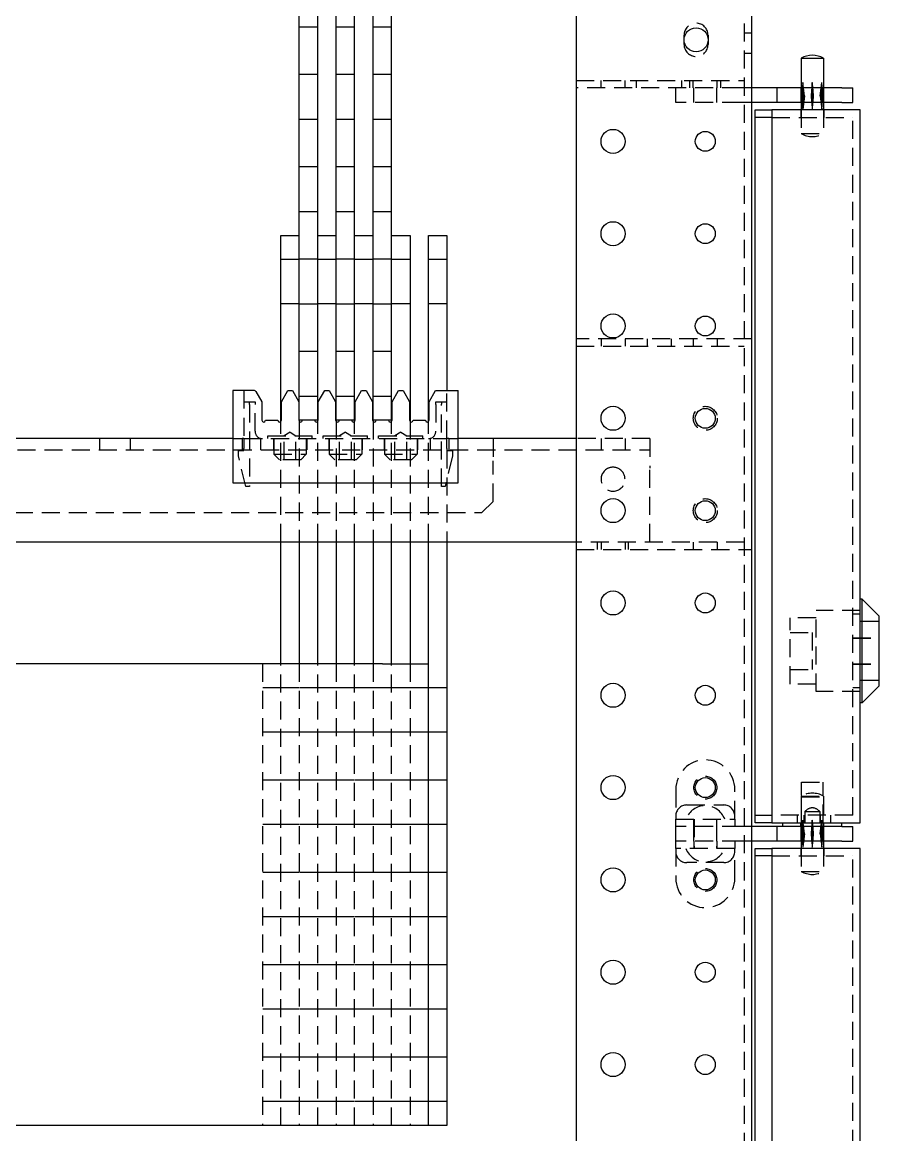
# Model space of a CAD drawing. Header units: millimetres. Extents: x -116965 to 323937, y 291661 to 566926.
# Drawn here: x -22319.7 to -22168.9, y 314945.7 to 315141.5 of the extents above; entities that cross this region are included whole.
import ezdxf

# ---------------------------------------------------------------- set-up
doc = ezdxf.new("R2010")
doc.units = ezdxf.units.MM
doc.linetypes.add('HIDDEN2', pattern=[4.7625, 3.175, -1.5875])
doc.layers.add('ALPHA', color=255, linetype='Continuous')
doc.layers.add('Pointille_Court', color=40, linetype='HIDDEN2', lineweight=25)

msp = doc.modelspace()

# ---------------------------------------------------------------- linework, layer by layer
at = {"layer": 'ALPHA'}
for p, q in [((-22222.173444, 315193.676475), (-22222.173444, 314413.676475)), ((-22191.298444, 315193.676475), (-22191.298444, 314413.676475)), ((-22270.923444, 315071.476475), (-22270.923444, 315152.726475)), ((-22267.673444, 315071.476475), (-22267.673444, 315152.726475)), ((-22264.423444, 315071.476475), (-22264.423444, 315152.726475)), ((-22261.173444, 315071.476475), (-22261.173444, 315152.726475)), ((-22257.923444, 315071.476475), (-22257.923444, 315152.726475)), ((-22254.673444, 315071.476475), (-22254.673444, 315152.726475)), ((-22182.523444, 315135.176475), (-22182.523444, 315129.976475)), ((-22182.523444, 315135.176475), (-22178.623444, 315135.176475)), ((-22178.623444, 315135.176475), (-22178.623444, 315129.976475)), ((-22186.748444, 315129.976475), (-22191.298444, 315129.976475)), ((-22186.748444, 315127.376475), (-22186.748444, 315129.976475)), ((-22175.373444, 315129.976475), (-22186.748444, 315129.976475)), ((-22175.373444, 315129.976475), (-22173.423444, 315129.976475)), ((-22173.423444, 315127.376475), (-22173.423444, 315129.976475)), ((-22186.748444, 315127.376475), (-22191.298444, 315127.376475)), ((-22175.373444, 315127.376475), (-22186.748444, 315127.376475)), ((-22182.523444, 315127.376475), (-22182.523444, 315126.076475)), ((-22178.623444, 315127.376475), (-22178.623444, 315126.076475)), ((-22175.373444, 315127.376475), (-22173.423444, 315127.376475)), ((-22190.648444, 315124.776475), (-22190.648444, 315126.076475)), ((-22190.648444, 315126.076475), (-22187.723444, 315126.076475)), ((-22172.123444, 315126.076475), (-22187.723444, 315126.076475)), ((-22187.723444, 315126.076475), (-22187.723444, 315000.626475)), ((-22172.123444, 315000.626475), (-22172.123444, 315126.076475)), ((-22190.648444, 315001.926475), (-22190.648444, 315124.776475)), ((-22187.723444, 315124.776475), (-22190.648444, 315124.776475)), ((-22274.173444, 315103.976475), (-22270.923444, 315103.976475)), ((-22274.173444, 315071.244378), (-22274.173444, 315103.976475)), ((-22267.673444, 315103.976475), (-22264.423444, 315103.976475)), ((-22261.173444, 315103.976475), (-22257.923444, 315103.976475)), ((-22254.673444, 315103.976475), (-22251.423444, 315103.976475)), ((-22251.423444, 315103.976475), (-22251.423444, 315071.244378)), ((-22248.173444, 315103.976475), (-22244.923444, 315103.976475)), ((-22248.173444, 315071.244378), (-22248.173444, 315103.976475)), ((-22244.923444, 315103.976475), (-22244.923444, 315076.676475)), ((-22282.623444, 315076.676475), (-22282.623444, 315060.426475)), ((-22278.834415, 315076.676475), (-22282.623444, 315076.676475)), ((-22278.552957, 315076.513975), (-22277.520944, 315074.726475)), ((-22274.075944, 315074.726475), (-22272.950111, 315076.676475)), ((-22272.950111, 315076.676475), (-22272.146777, 315076.676475)), ((-22272.146777, 315076.676475), (-22271.020944, 315074.726475)), ((-22267.575944, 315074.726475), (-22266.450111, 315076.676475)), ((-22266.450111, 315076.676475), (-22265.646777, 315076.676475)), ((-22265.646777, 315076.676475), (-22264.520944, 315074.726475)), ((-22261.075944, 315074.726475), (-22259.950111, 315076.676475)), ((-22259.950111, 315076.676475), (-22259.146777, 315076.676475)), ((-22259.146777, 315076.676475), (-22258.020944, 315074.726475)), ((-22254.575944, 315074.726475), (-22253.450111, 315076.676475)), ((-22253.450111, 315076.676475), (-22252.646777, 315076.676475)), ((-22252.646777, 315076.676475), (-22251.520944, 315074.726475)), ((-22248.075944, 315074.726475), (-22246.950111, 315076.676475)), ((-22246.950111, 315076.676475), (-22242.973444, 315076.676475)), ((-22242.973444, 315060.426475), (-22242.973444, 315076.676475)), ((-22277.520944, 315074.726475), (-22277.520944, 315071.476475)), ((-22274.075944, 315071.476475), (-22274.075944, 315074.726475)), ((-22271.020944, 315074.726475), (-22271.020944, 315071.476475)), ((-22267.575944, 315071.476475), (-22267.575944, 315074.726475)), ((-22264.520944, 315074.726475), (-22264.520944, 315071.476475)), ((-22261.075944, 315071.476475), (-22261.075944, 315074.726475)), ((-22258.020944, 315074.726475), (-22258.020944, 315071.476475)), ((-22254.575944, 315071.476475), (-22254.575944, 315074.726475)), ((-22251.520944, 315074.726475), (-22251.520944, 315071.476475)), ((-22248.075944, 315071.476475), (-22248.075944, 315074.726475)), ((-22276.870944, 315071.476475), (-22274.725944, 315071.476475)), ((-22270.923444, 315071.476475), (-22270.923444, 315071.244378)), ((-22267.673444, 315071.476475), (-22270.923444, 315071.476475)), ((-22267.673444, 315071.244378), (-22267.673444, 315071.476475)), ((-22264.423444, 315071.476475), (-22264.423444, 315071.244378)), ((-22261.173444, 315071.476475), (-22264.423444, 315071.476475)), ((-22261.173444, 315071.244378), (-22261.173444, 315071.476475)), ((-22257.923444, 315071.476475), (-22257.923444, 315071.244378)), ((-22254.673444, 315071.476475), (-22257.923444, 315071.476475)), ((-22254.673444, 315071.244378), (-22254.673444, 315071.476475)), ((-22250.870944, 315071.476475), (-22248.725944, 315071.476475)), ((-22282.623444, 315068.226475), (-22324.223444, 315068.226475)), ((-22222.173444, 315068.226475), (-22242.973444, 315068.226475)), ((-22282.623444, 315060.426475), (-22242.973444, 315060.426475)), ((-22222.173444, 315050.026475), (-22550.423444, 315050.026475)), ((-22274.173444, 315028.576475), (-22274.173444, 315050.026475)), ((-22270.923444, 315050.026475), (-22270.923444, 315028.576475)), ((-22267.673444, 315028.576475), (-22267.673444, 315050.026475)), ((-22264.423444, 315050.026475), (-22264.423444, 315028.576475)), ((-22261.173444, 315028.576475), (-22261.173444, 315050.026475)), ((-22257.923444, 315050.026475), (-22257.923444, 315028.576475)), ((-22254.673444, 315028.576475), (-22254.673444, 315050.026475)), ((-22251.423444, 315050.026475), (-22251.423444, 315028.576475)), ((-22248.173444, 315028.576475), (-22248.173444, 315050.026475)), ((-22244.923444, 315050.026475), (-22244.923444, 314947.326475)), ((-22171.798444, 315039.951475), (-22172.123444, 315039.951475)), ((-22168.873444, 315037.026475), (-22171.798444, 315039.951475)), ((-22171.798444, 315021.751475), (-22171.798444, 315039.951475)), ((-22168.873444, 315037.026475), (-22168.873444, 315024.676475)), ((-22256.298444, 315028.576475), (-22507.523444, 315028.576475)), ((-22256.298444, 315028.576475), (-22248.173444, 315028.576475)), ((-22248.173444, 314947.326475), (-22248.173444, 315028.576475)), ((-22168.873444, 315024.676475), (-22171.798444, 315021.751475)), ((-22171.798444, 315021.751475), (-22172.123444, 315021.751475)), ((-22190.648444, 315000.626475), (-22190.648444, 315001.926475)), ((-22190.648444, 315001.926475), (-22187.723444, 315001.926475)), ((-22186.748444, 314999.976475), (-22191.298444, 314999.976475)), ((-22187.723444, 315000.626475), (-22190.648444, 315000.626475)), ((-22187.723444, 315000.626475), (-22172.123444, 315000.626475)), ((-22186.748444, 314997.376475), (-22186.748444, 314999.976475)), ((-22175.373444, 314999.976475), (-22186.748444, 314999.976475)), ((-22185.773444, 314999.976475), (-22185.773444, 315000.626475)), ((-22175.373444, 314999.976475), (-22175.373444, 315000.626475)), ((-22175.373444, 314999.976475), (-22173.423444, 314999.976475)), ((-22173.423444, 314997.376475), (-22173.423444, 314999.976475)), ((-22186.748444, 314997.376475), (-22191.298444, 314997.376475)), ((-22190.648444, 314994.776475), (-22190.648444, 314996.076475)), ((-22190.648444, 314996.076475), (-22187.723444, 314996.076475)), ((-22172.123444, 314996.076475), (-22187.723444, 314996.076475)), ((-22187.723444, 314996.076475), (-22187.723444, 314870.626475)), ((-22175.373444, 314997.376475), (-22186.748444, 314997.376475)), ((-22182.523444, 314997.376475), (-22182.523444, 314996.076475)), ((-22178.623444, 314997.376475), (-22178.623444, 314996.076475)), ((-22175.373444, 314997.376475), (-22173.423444, 314997.376475)), ((-22172.123444, 314870.626475), (-22172.123444, 314996.076475)), ((-22190.648444, 314871.926475), (-22190.648444, 314994.776475)), ((-22187.723444, 314994.776475), (-22190.648444, 314994.776475)), ((-22256.298444, 314947.326475), (-22426.273444, 314947.326475)), ((-22248.173444, 314947.326475), (-22256.298444, 314947.326475)), ((-22244.923444, 314947.326475), (-22248.173444, 314947.326475))]:
    msp.add_line(p, q, dxfattribs=at)
for centre, radius in [((-22201.048444, 315138.426475), 2.1125), ((-22215.673444, 315120.551475), 2.1125), ((-22199.423444, 315120.551475), 1.755), ((-22215.673444, 315104.301475), 2.1125), ((-22199.423444, 315104.301475), 1.755), ((-22215.673444, 315088.051475), 2.1125), ((-22199.423444, 315088.051475), 1.755), ((-22215.673444, 315071.801475), 2.1125), ((-22199.423444, 315071.801475), 1.755), ((-22215.673444, 315055.551475), 2.1125), ((-22199.423444, 315055.551475), 1.755), ((-22215.673444, 315039.301475), 2.1125), ((-22199.423444, 315039.301475), 1.755), ((-22215.673444, 315023.051475), 2.1125), ((-22199.423444, 315023.051475), 1.755), ((-22215.673444, 315006.801475), 2.1125), ((-22199.423444, 315006.801475), 1.755), ((-22215.673444, 314990.551475), 2.1125), ((-22199.423444, 314990.551475), 1.755), ((-22215.673444, 314974.301475), 2.1125), ((-22199.423444, 314974.301475), 1.755), ((-22215.673444, 314958.051475), 2.1125), ((-22199.423444, 314958.051475), 1.755)]:
    msp.add_circle(centre, radius, dxfattribs=at)
for centre, radius, start, end in [((-22180.573444, 315131.780225), 3.91625, 60.13716564, 119.86283436), ((-22278.834415, 315076.351475), 0.325, 30, 90), ((-22277.195944, 315071.476475), 0.325, 180, 0), ((-22274.400944, 315071.476475), 0.325, 180, 0), ((-22270.695944, 315071.476475), 0.325, 180, 0), ((-22267.900944, 315071.476475), 0.325, 180, 0), ((-22264.195944, 315071.476475), 0.325, 180, 0), ((-22261.400944, 315071.476475), 0.325, 180, 0), ((-22257.695944, 315071.476475), 0.325, 180, 0), ((-22254.900944, 315071.476475), 0.325, 180, 0), ((-22251.195944, 315071.476475), 0.325, 180, 0), ((-22248.400944, 315071.476475), 0.325, 180, 0)]:
    msp.add_arc(centre, radius, start, end, dxfattribs=at)
for centre, major_axis, ratio, start_param, end_param in [((-22180.573444, 315116.726979), (0.162431, -24.917985), 0.0779847629, 4.1053954977, 4.1512455895), ((-22180.573444, 315116.726979), (-1.765627, 24.917919), 0.0332164699, 0.9619575598, 1.0078076516), ((-22180.573444, 315116.726979), (1.765627, 24.917919), 0.0332164699, 5.2753776556, 5.3212277474), ((-22180.573444, 315116.726979), (-0.162431, -24.917985), 0.0779847629, 2.1319397177, 2.1777898095), ((-22180.573444, 315140.36597), (0.162431, 24.917985), 0.0779847629, 2.119666454, 2.1777898095), ((-22180.573444, 315140.36597), (-1.765627, -24.917919), 0.0332164699, 5.2631043919, 5.3212277474), ((-22180.573444, 315140.36597), (1.765627, -24.917919), 0.0332164699, 0.9619575598, 1.0200809153), ((-22180.573444, 315140.36597), (-0.162431, 24.917985), 0.0779847629, 4.1053954977, 4.1635188532), ((-22180.573444, 315010.49597), (0.162431, 24.917985), 0.0779847629, 2.1257914248, 2.1777898095), ((-22180.573444, 315010.49597), (-1.765627, -24.917919), 0.0332164699, 5.2692293627, 5.3212277474), ((-22180.573444, 315010.49597), (1.765627, -24.917919), 0.0332164699, 0.9619575598, 1.0139559445), ((-22180.573444, 315010.49597), (-0.162431, 24.917985), 0.0779847629, 4.1053954977, 4.1573938823)]:
    msp.add_ellipse(centre, major_axis=major_axis, ratio=ratio, start_param=start_param, end_param=end_param, dxfattribs=at)
at = {"layer": 'Pointille_Court'}
for p, q in [((-22192.598444, 315193.676475), (-22192.598444, 314413.676475)), ((-22267.673444, 315140.636475), (-22270.923444, 315140.636475)), ((-22261.173444, 315140.636475), (-22264.423444, 315140.636475)), ((-22254.673444, 315140.636475), (-22257.923444, 315140.636475)), ((-22203.160944, 315137.613975), (-22203.160944, 315139.238975)), ((-22198.935944, 315139.238975), (-22198.935944, 315137.613975)), ((-22191.298444, 315139.563975), (-22192.598444, 315139.563975)), ((-22191.298444, 315135.988975), (-22192.598444, 315135.988975)), ((-22267.673444, 315132.316475), (-22270.923444, 315132.316475)), ((-22261.173444, 315132.316475), (-22264.423444, 315132.316475)), ((-22254.673444, 315132.316475), (-22257.923444, 315132.316475)), ((-22222.173444, 315131.276475), (-22192.598444, 315131.276475)), ((-22217.785944, 315129.976475), (-22217.785944, 315131.276475)), ((-22213.560944, 315129.976475), (-22213.560944, 315131.276475)), ((-22211.513444, 315129.976475), (-22211.513444, 315131.276475)), ((-22203.583444, 315129.976475), (-22203.583444, 315131.276475)), ((-22202.153444, 315129.976475), (-22202.153444, 315131.276475)), ((-22201.535944, 315129.976475), (-22201.535944, 315131.276475)), ((-22197.310944, 315129.976475), (-22197.310944, 315131.276475)), ((-22196.693444, 315129.976475), (-22196.693444, 315131.276475)), ((-22181.978809, 315128.546475), (-22182.262193, 315130.929808)), ((-22180.573444, 315128.546475), (-22180.573444, 315130.929808)), ((-22179.168078, 315128.546475), (-22178.884694, 315130.929808)), ((-22193.248444, 315129.976475), (-22222.173444, 315129.976475)), ((-22204.623444, 315127.376475), (-22204.623444, 315129.976475)), ((-22193.248444, 315129.976475), (-22204.623444, 315129.976475)), ((-22201.438444, 315127.376475), (-22201.438444, 315129.976475)), ((-22197.408444, 315127.376475), (-22197.408444, 315129.976475)), ((-22191.298444, 315129.976475), (-22193.248444, 315129.976475)), ((-22182.523444, 315127.376475), (-22182.523444, 315129.976475)), ((-22182.523444, 315129.976475), (-22182.523444, 315127.376475)), ((-22178.623444, 315127.376475), (-22178.623444, 315129.976475)), ((-22178.623444, 315129.976475), (-22178.623444, 315127.376475)), ((-22193.248444, 315127.376475), (-22204.623444, 315127.376475)), ((-22191.298444, 315127.376475), (-22193.248444, 315127.376475)), ((-22181.978809, 315128.546475), (-22182.36233, 315128.589656)), ((-22182.36233, 315128.503293), (-22181.978809, 315128.546475)), ((-22182.360799, 315128.546475), (-22182.142321, 315128.546475)), ((-22181.978809, 315128.546475), (-22182.359256, 315128.589774)), ((-22181.978809, 315128.546475), (-22182.359256, 315128.503175)), ((-22181.978809, 315128.546475), (-22182.262193, 315126.163141)), ((-22182.144605, 315128.589774), (-22181.978809, 315128.546475)), ((-22182.144605, 315128.503175), (-22181.978809, 315128.546475)), ((-22181.978809, 315128.546475), (-22182.142321, 315128.546475)), ((-22182.14004, 315128.589656), (-22181.978809, 315128.546475)), ((-22181.978809, 315128.546475), (-22182.14004, 315128.503293)), ((-22180.795733, 315128.589656), (-22180.573444, 315128.546475)), ((-22180.573444, 315128.546475), (-22180.795733, 315128.503293)), ((-22180.573444, 315128.546475), (-22180.791921, 315128.546475)), ((-22180.788094, 315128.589774), (-22180.573444, 315128.546475)), ((-22180.788094, 315128.503175), (-22180.573444, 315128.546475)), ((-22180.573444, 315128.546475), (-22180.358793, 315128.589774)), ((-22180.573444, 315128.546475), (-22180.351154, 315128.589656)), ((-22180.573444, 315128.546475), (-22180.573444, 315126.163141)), ((-22180.354966, 315128.546475), (-22180.573444, 315128.546475)), ((-22180.351154, 315128.503293), (-22180.573444, 315128.546475)), ((-22180.573444, 315128.546475), (-22180.358793, 315128.503175)), ((-22179.168078, 315128.546475), (-22179.002282, 315128.589774)), ((-22178.787631, 315128.589774), (-22179.168078, 315128.546475)), ((-22178.784558, 315128.589656), (-22179.168078, 315128.546475)), ((-22179.168078, 315128.546475), (-22179.006847, 315128.589656)), ((-22179.168078, 315128.546475), (-22178.884694, 315126.163141)), ((-22179.004566, 315128.546475), (-22179.168078, 315128.546475)), ((-22178.787631, 315128.503175), (-22179.168078, 315128.546475)), ((-22179.168078, 315128.546475), (-22178.784558, 315128.503293)), ((-22179.006847, 315128.503293), (-22179.168078, 315128.546475)), ((-22179.168078, 315128.546475), (-22179.002282, 315128.503175)), ((-22179.004566, 315128.546475), (-22178.786088, 315128.546475)), ((-22182.588444, 315126.076475), (-22182.588444, 315124.776475)), ((-22182.523444, 315126.076475), (-22182.523444, 315121.916475)), ((-22178.623444, 315126.076475), (-22178.623444, 315121.916475)), ((-22178.558444, 315126.076475), (-22178.558444, 315124.776475)), ((-22267.673444, 315124.386475), (-22270.923444, 315124.386475)), ((-22261.173444, 315124.386475), (-22264.423444, 315124.386475)), ((-22254.673444, 315124.386475), (-22257.923444, 315124.386475)), ((-22187.723444, 315124.776475), (-22173.423444, 315124.776475)), ((-22173.423444, 315001.926475), (-22173.423444, 315124.776475)), ((-22182.523444, 315121.916475), (-22178.623444, 315121.916475)), ((-22267.673444, 315116.066475), (-22270.923444, 315116.066475)), ((-22261.173444, 315116.066475), (-22264.423444, 315116.066475)), ((-22254.673444, 315116.066475), (-22257.923444, 315116.066475)), ((-22267.673444, 315108.136475), (-22270.923444, 315108.136475)), ((-22261.173444, 315108.136475), (-22264.423444, 315108.136475)), ((-22254.673444, 315108.136475), (-22257.923444, 315108.136475)), ((-22270.923444, 315099.751475), (-22274.173444, 315099.751475)), ((-22267.673444, 315099.816475), (-22270.923444, 315099.816475)), ((-22264.423444, 315099.751475), (-22267.673444, 315099.751475)), ((-22261.173444, 315099.816475), (-22264.423444, 315099.816475)), ((-22257.923444, 315099.751475), (-22261.173444, 315099.751475)), ((-22254.673444, 315099.816475), (-22257.923444, 315099.816475)), ((-22251.423444, 315099.751475), (-22254.673444, 315099.751475)), ((-22244.923444, 315099.751475), (-22248.173444, 315099.751475)), ((-22270.923444, 315091.951475), (-22274.173444, 315091.951475)), ((-22267.673444, 315091.886475), (-22270.923444, 315091.886475)), ((-22264.423444, 315091.951475), (-22267.673444, 315091.951475)), ((-22261.173444, 315091.886475), (-22264.423444, 315091.886475)), ((-22257.923444, 315091.951475), (-22261.173444, 315091.951475)), ((-22254.673444, 315091.886475), (-22257.923444, 315091.886475)), ((-22251.423444, 315091.951475), (-22254.673444, 315091.951475)), ((-22244.923444, 315091.951475), (-22248.173444, 315091.951475)), ((-22191.298444, 315085.776475), (-22222.173444, 315085.776475)), ((-22222.173444, 315084.476475), (-22192.598444, 315084.476475)), ((-22217.785944, 315085.776475), (-22217.785944, 315084.476475)), ((-22213.560944, 315085.776475), (-22213.560944, 315084.476475)), ((-22209.660944, 315085.776475), (-22209.660944, 315084.476475)), ((-22205.435944, 315085.776475), (-22205.435944, 315084.476475)), ((-22201.535944, 315085.776475), (-22201.535944, 315084.476475)), ((-22197.310944, 315085.776475), (-22197.310944, 315084.476475)), ((-22267.673444, 315083.566475), (-22270.923444, 315083.566475)), ((-22261.173444, 315083.566475), (-22264.423444, 315083.566475)), ((-22254.673444, 315083.566475), (-22257.923444, 315083.566475)), ((-22280.673444, 315076.676475), (-22280.673444, 315068.226475)), ((-22244.923444, 315068.226475), (-22244.923444, 315076.676475)), ((-22280.673444, 315074.726475), (-22278.723444, 315074.726475)), ((-22279.698444, 315074.26015), (-22279.698444, 315074.726475)), ((-22279.698444, 315074.26015), (-22279.698444, 315059.776475)), ((-22278.723444, 315074.726475), (-22278.723444, 315074.255988)), ((-22278.723444, 315069.526475), (-22278.723444, 315074.255988)), ((-22267.673444, 315075.636475), (-22270.923444, 315075.636475)), ((-22261.173444, 315075.636475), (-22264.423444, 315075.636475)), ((-22254.673444, 315075.636475), (-22257.923444, 315075.636475)), ((-22246.873444, 315074.726475), (-22244.923444, 315074.726475)), ((-22246.873444, 315074.255988), (-22246.873444, 315074.726475)), ((-22246.873444, 315074.255988), (-22246.873444, 315069.526475)), ((-22245.898444, 315074.726475), (-22245.898444, 315074.266333)), ((-22245.898444, 315059.776475), (-22245.898444, 315074.266333)), ((-22274.173444, 315050.026475), (-22274.173444, 315071.244378)), ((-22270.923444, 315071.244378), (-22270.923444, 315050.026475)), ((-22267.673444, 315050.026475), (-22267.673444, 315071.244378)), ((-22264.423444, 315071.244378), (-22264.423444, 315050.026475)), ((-22261.173444, 315050.026475), (-22261.173444, 315071.244378)), ((-22257.923444, 315071.244378), (-22257.923444, 315050.026475)), ((-22254.673444, 315050.026475), (-22254.673444, 315071.244378)), ((-22251.423444, 315071.244378), (-22251.423444, 315050.026475)), ((-22248.173444, 315050.026475), (-22248.173444, 315071.244378)), ((-22306.120944, 315068.226475), (-22306.120944, 315066.276475)), ((-22300.725944, 315068.226475), (-22300.725944, 315066.276475)), ((-22282.623444, 315068.226475), (-22280.998444, 315068.226475)), ((-22280.975469, 315068.226475), (-22280.998444, 315068.226475)), ((-22280.998444, 315068.226475), (-22280.998444, 315066.276475)), ((-22280.673444, 315068.226475), (-22280.975469, 315068.226475)), ((-22280.673444, 315068.226475), (-22280.673444, 315066.480305)), ((-22280.673444, 315068.226475), (-22244.923444, 315068.226475)), ((-22277.748444, 315068.226475), (-22277.748444, 315066.276475)), ((-22276.448444, 315068.226475), (-22276.448444, 315068.713975)), ((-22276.448444, 315068.713975), (-22268.648444, 315068.713975)), ((-22275.473444, 315068.226475), (-22275.473444, 315066.276475)), ((-22275.408444, 315068.226475), (-22275.408444, 315065.463975)), ((-22272.548444, 315069.33887), (-22273.588444, 315068.713975)), ((-22273.588444, 315064.488975), (-22273.588444, 315068.226475)), ((-22272.548444, 315069.33887), (-22271.508444, 315068.713975)), ((-22271.508444, 315064.488975), (-22271.508444, 315068.226475)), ((-22269.688444, 315068.226475), (-22269.688444, 315065.463975)), ((-22269.623444, 315068.226475), (-22269.623444, 315066.276475)), ((-22268.648444, 315068.226475), (-22268.648444, 315068.713975)), ((-22266.698444, 315068.226475), (-22266.698444, 315068.713975)), ((-22266.698444, 315068.713975), (-22258.898444, 315068.713975)), ((-22265.723444, 315068.226475), (-22265.723444, 315066.276475)), ((-22265.658444, 315068.226475), (-22265.658444, 315065.463975)), ((-22262.798444, 315069.33887), (-22263.838444, 315068.713975)), ((-22263.838444, 315064.488975), (-22263.838444, 315068.226475)), ((-22262.798444, 315069.33887), (-22261.758444, 315068.713975)), ((-22261.758444, 315064.488975), (-22261.758444, 315068.226475)), ((-22259.938444, 315068.226475), (-22259.938444, 315065.463975)), ((-22259.873444, 315068.226475), (-22259.873444, 315066.276475)), ((-22258.898444, 315068.226475), (-22258.898444, 315068.713975)), ((-22256.948444, 315068.226475), (-22256.948444, 315068.713975)), ((-22256.948444, 315068.713975), (-22249.148444, 315068.713975)), ((-22255.973444, 315068.226475), (-22255.973444, 315066.276475)), ((-22255.908444, 315068.226475), (-22255.908444, 315065.463975)), ((-22253.048444, 315069.33887), (-22254.088444, 315068.713975)), ((-22254.088444, 315064.488975), (-22254.088444, 315068.226475)), ((-22253.048444, 315069.33887), (-22252.008444, 315068.713975)), ((-22252.008444, 315064.488975), (-22252.008444, 315068.226475)), ((-22250.188444, 315068.226475), (-22250.188444, 315065.463975)), ((-22250.123444, 315068.226475), (-22250.123444, 315066.276475)), ((-22249.148444, 315068.226475), (-22249.148444, 315068.713975)), ((-22247.848444, 315068.226475), (-22247.848444, 315066.276475)), ((-22244.621418, 315068.226475), (-22244.923444, 315068.226475)), ((-22244.923444, 315066.480305), (-22244.923444, 315068.226475)), ((-22244.598444, 315068.226475), (-22244.621418, 315068.226475)), ((-22244.598444, 315068.226475), (-22242.973444, 315068.226475)), ((-22244.598444, 315068.226475), (-22244.598444, 315066.276475)), ((-22236.798444, 315068.226475), (-22236.798444, 315064.326475)), ((-22209.173444, 315068.226475), (-22222.173444, 315068.226475)), ((-22217.785944, 315068.226475), (-22217.785944, 315066.276475)), ((-22213.560944, 315068.226475), (-22213.560944, 315066.276475)), ((-22209.173444, 315068.226475), (-22209.173444, 315063.026475)), ((-22563.423444, 315066.276475), (-22209.173444, 315066.276475)), ((-22280.673444, 315066.146475), (-22280.673444, 315066.480305)), ((-22244.923444, 315066.480305), (-22244.923444, 315066.146475)), ((-22281.648444, 315066.146475), (-22280.673444, 315066.146475)), ((-22281.648444, 315065.171475), (-22281.648444, 315066.146475)), ((-22280.348444, 315059.776475), (-22281.648444, 315065.171475)), ((-22274.433444, 315064.488975), (-22275.408444, 315065.463975)), ((-22275.408444, 315065.463975), (-22269.688444, 315065.463975)), ((-22270.663444, 315064.488975), (-22274.433444, 315064.488975)), ((-22270.663444, 315064.488975), (-22269.688444, 315065.463975)), ((-22264.683444, 315064.488975), (-22265.658444, 315065.463975)), ((-22265.658444, 315065.463975), (-22259.938444, 315065.463975)), ((-22260.913444, 315064.488975), (-22264.683444, 315064.488975)), ((-22260.913444, 315064.488975), (-22259.938444, 315065.463975)), ((-22254.933444, 315064.488975), (-22255.908444, 315065.463975)), ((-22255.908444, 315065.463975), (-22250.188444, 315065.463975)), ((-22251.163444, 315064.488975), (-22254.933444, 315064.488975)), ((-22251.163444, 315064.488975), (-22250.188444, 315065.463975)), ((-22243.948444, 315065.171475), (-22245.248444, 315059.776475)), ((-22244.923444, 315066.146475), (-22244.923444, 315050.026475)), ((-22244.923444, 315066.146475), (-22243.948444, 315066.146475)), ((-22243.948444, 315066.146475), (-22243.948444, 315065.171475)), ((-22236.798444, 315057.176475), (-22236.798444, 315064.326475)), ((-22209.173444, 315050.026475), (-22209.173444, 315063.026475)), ((-22279.698444, 315059.776475), (-22280.348444, 315059.776475)), ((-22245.248444, 315059.776475), (-22245.898444, 315059.776475)), ((-22236.798444, 315057.176475), (-22238.748444, 315055.226475)), ((-22530.598444, 315055.226475), (-22238.748444, 315055.226475)), ((-22192.598444, 315050.026475), (-22222.173444, 315050.026475)), ((-22222.173444, 315048.726475), (-22191.298444, 315048.726475)), ((-22218.403444, 315048.726475), (-22218.403444, 315050.026475)), ((-22217.785944, 315050.026475), (-22217.785944, 315048.726475)), ((-22213.560944, 315050.026475), (-22213.560944, 315048.726475)), ((-22212.943444, 315048.726475), (-22212.943444, 315050.026475)), ((-22201.535944, 315050.026475), (-22201.535944, 315048.726475)), ((-22197.310944, 315050.026475), (-22197.310944, 315048.726475)), ((-22172.123444, 315038.001475), (-22179.923444, 315038.001475)), ((-22179.923444, 315023.701475), (-22179.923444, 315038.001475)), ((-22172.123444, 315037.351475), (-22173.423444, 315037.351475)), ((-22179.923444, 315036.701475), (-22184.473444, 315036.701475)), ((-22184.473444, 315025.001475), (-22184.473444, 315036.701475)), ((-22168.873444, 315036.051475), (-22173.423444, 315036.051475)), ((-22184.473444, 315034.101475), (-22180.573444, 315034.101475)), ((-22180.573444, 315034.101475), (-22180.573444, 315027.601475)), ((-22173.423444, 315033.15161), (-22168.873444, 315033.15161)), ((-22173.423444, 315033.101059), (-22168.873444, 315033.101059)), ((-22277.423444, 315028.576475), (-22277.423444, 314947.326475)), ((-22274.173444, 314947.326475), (-22274.173444, 315028.576475)), ((-22270.923444, 315028.576475), (-22270.923444, 314947.326475)), ((-22267.673444, 314947.326475), (-22267.673444, 315028.576475)), ((-22264.423444, 315028.576475), (-22264.423444, 314947.326475)), ((-22261.173444, 314947.326475), (-22261.173444, 315028.576475)), ((-22257.923444, 315028.576475), (-22257.923444, 314947.326475)), ((-22254.673444, 314947.326475), (-22254.673444, 315028.576475)), ((-22251.423444, 315028.576475), (-22251.423444, 314947.326475)), ((-22184.473444, 315027.601475), (-22180.573444, 315027.601475)), ((-22173.423444, 315028.60189), (-22168.873444, 315028.60189)), ((-22173.423444, 315028.55134), (-22168.873444, 315028.55134)), ((-22168.873444, 315025.651475), (-22173.423444, 315025.651475)), ((-22274.173444, 315024.351475), (-22277.423444, 315024.351475)), ((-22270.923444, 315024.351475), (-22274.173444, 315024.351475)), ((-22267.673444, 315024.351475), (-22270.923444, 315024.351475)), ((-22264.423444, 315024.351475), (-22267.673444, 315024.351475)), ((-22261.173444, 315024.351475), (-22264.423444, 315024.351475)), ((-22257.923444, 315024.351475), (-22261.173444, 315024.351475)), ((-22254.673444, 315024.351475), (-22257.923444, 315024.351475)), ((-22251.423444, 315024.351475), (-22254.673444, 315024.351475)), ((-22248.173444, 315024.351475), (-22251.423444, 315024.351475)), ((-22244.923444, 315024.351475), (-22248.173444, 315024.351475)), ((-22179.923444, 315025.001475), (-22184.473444, 315025.001475)), ((-22172.123444, 315023.701475), (-22179.923444, 315023.701475)), ((-22172.123444, 315024.351475), (-22173.423444, 315024.351475)), ((-22274.173444, 315016.551475), (-22277.423444, 315016.551475)), ((-22270.923444, 315016.551475), (-22274.173444, 315016.551475)), ((-22267.673444, 315016.551475), (-22270.923444, 315016.551475)), ((-22264.423444, 315016.551475), (-22267.673444, 315016.551475)), ((-22261.173444, 315016.551475), (-22264.423444, 315016.551475)), ((-22257.923444, 315016.551475), (-22261.173444, 315016.551475)), ((-22254.673444, 315016.551475), (-22257.923444, 315016.551475)), ((-22251.423444, 315016.551475), (-22254.673444, 315016.551475)), ((-22248.173444, 315016.551475), (-22251.423444, 315016.551475)), ((-22244.923444, 315016.551475), (-22248.173444, 315016.551475)), ((-22274.173444, 315008.101475), (-22277.423444, 315008.101475)), ((-22270.923444, 315008.101475), (-22274.173444, 315008.101475)), ((-22267.673444, 315008.101475), (-22270.923444, 315008.101475)), ((-22264.423444, 315008.101475), (-22267.673444, 315008.101475)), ((-22261.173444, 315008.101475), (-22264.423444, 315008.101475)), ((-22257.923444, 315008.101475), (-22261.173444, 315008.101475)), ((-22254.673444, 315008.101475), (-22257.923444, 315008.101475)), ((-22251.423444, 315008.101475), (-22254.673444, 315008.101475)), ((-22248.173444, 315008.101475), (-22251.423444, 315008.101475)), ((-22244.923444, 315008.101475), (-22248.173444, 315008.101475)), ((-22182.490929, 315000.626475), (-22182.490929, 315007.776475)), ((-22182.490929, 315007.776475), (-22178.655929, 315007.776475)), ((-22178.655929, 315000.626475), (-22178.655929, 315007.776475)), ((-22204.623444, 315006.476475), (-22204.623444, 315001.276475)), ((-22194.223444, 315001.276475), (-22194.223444, 315006.476475)), ((-22202.673444, 315003.746475), (-22196.173444, 315003.746475)), ((-22182.523444, 315005.306475), (-22182.523444, 314997.376475)), ((-22182.523444, 315005.306475), (-22178.623444, 315005.306475)), ((-22182.490929, 315005.176475), (-22178.655929, 315005.176475)), ((-22178.623444, 315005.306475), (-22178.623444, 314997.376475)), ((-22173.423444, 315001.926475), (-22187.723444, 315001.926475)), ((-22183.173444, 315000.626475), (-22183.173444, 315001.926475)), ((-22182.035944, 315000.626475), (-22182.035944, 315001.926475)), ((-22181.873444, 315002.576475), (-22181.873444, 315000.626475)), ((-22181.873444, 315002.576475), (-22179.273444, 315002.576475)), ((-22179.273444, 315002.576475), (-22179.273444, 315000.626475)), ((-22179.110944, 315000.626475), (-22179.110944, 315001.926475)), ((-22177.323444, 315000.626475), (-22177.323444, 315001.926475)), ((-22274.173444, 315000.301475), (-22277.423444, 315000.301475)), ((-22270.923444, 315000.301475), (-22274.173444, 315000.301475)), ((-22267.673444, 315000.301475), (-22270.923444, 315000.301475)), ((-22264.423444, 315000.301475), (-22267.673444, 315000.301475)), ((-22261.173444, 315000.301475), (-22264.423444, 315000.301475)), ((-22257.923444, 315000.301475), (-22261.173444, 315000.301475)), ((-22254.673444, 315000.301475), (-22257.923444, 315000.301475)), ((-22251.423444, 315000.301475), (-22254.673444, 315000.301475)), ((-22248.173444, 315000.301475), (-22251.423444, 315000.301475)), ((-22244.923444, 315000.301475), (-22248.173444, 315000.301475)), ((-22204.623444, 315001.276475), (-22194.223444, 315001.276475)), ((-22204.623444, 314999.976475), (-22204.623444, 315001.276475)), ((-22204.623444, 314997.376475), (-22204.623444, 314999.976475)), ((-22193.248444, 314999.976475), (-22204.623444, 314999.976475)), ((-22201.438444, 314999.976475), (-22201.438444, 315001.276475)), ((-22201.438444, 314997.376475), (-22201.438444, 314999.976475)), ((-22201.373444, 315001.276475), (-22201.373444, 314996.076475)), ((-22197.473444, 315001.276475), (-22197.473444, 314996.076475)), ((-22197.408444, 314999.976475), (-22197.408444, 315001.276475)), ((-22197.408444, 314997.376475), (-22197.408444, 314999.976475)), ((-22194.223444, 315001.276475), (-22194.223444, 314999.976475)), ((-22191.298444, 314999.976475), (-22193.248444, 314999.976475)), ((-22182.588444, 314999.976475), (-22182.588444, 315000.626475)), ((-22182.523444, 314997.376475), (-22182.523444, 314999.976475)), ((-22181.978809, 314998.676475), (-22182.262193, 315001.059808)), ((-22180.573444, 314998.676475), (-22180.573444, 315001.059808)), ((-22179.168078, 314998.676475), (-22178.884694, 315001.059808)), ((-22178.623444, 314997.376475), (-22178.623444, 314999.976475)), ((-22178.558444, 314999.976475), (-22178.558444, 315000.626475)), ((-22181.978809, 314998.676475), (-22182.36233, 314998.719656)), ((-22182.36233, 314998.633293), (-22181.978809, 314998.676475)), ((-22182.360799, 314998.676475), (-22182.142321, 314998.676475)), ((-22181.978809, 314998.676475), (-22182.359256, 314998.719774)), ((-22181.978809, 314998.676475), (-22182.359256, 314998.633175)), ((-22181.978809, 314998.676475), (-22182.262193, 314996.293141)), ((-22182.144605, 314998.719774), (-22181.978809, 314998.676475)), ((-22182.144605, 314998.633175), (-22181.978809, 314998.676475)), ((-22181.978809, 314998.676475), (-22182.142321, 314998.676475)), ((-22182.14004, 314998.719656), (-22181.978809, 314998.676475)), ((-22181.978809, 314998.676475), (-22182.14004, 314998.633293)), ((-22180.795733, 314998.719656), (-22180.573444, 314998.676475)), ((-22180.573444, 314998.676475), (-22180.795733, 314998.633293)), ((-22180.573444, 314998.676475), (-22180.791921, 314998.676475)), ((-22180.788094, 314998.719774), (-22180.573444, 314998.676475)), ((-22180.788094, 314998.633175), (-22180.573444, 314998.676475)), ((-22180.573444, 314998.676475), (-22180.358793, 314998.719774)), ((-22180.573444, 314998.676475), (-22180.351154, 314998.719656)), ((-22180.573444, 314998.676475), (-22180.573444, 314996.293141)), ((-22180.354966, 314998.676475), (-22180.573444, 314998.676475)), ((-22180.351154, 314998.633293), (-22180.573444, 314998.676475)), ((-22180.573444, 314998.676475), (-22180.358793, 314998.633175)), ((-22179.168078, 314998.676475), (-22179.002282, 314998.719774)), ((-22178.787631, 314998.719774), (-22179.168078, 314998.676475)), ((-22178.784558, 314998.719656), (-22179.168078, 314998.676475)), ((-22179.168078, 314998.676475), (-22179.006847, 314998.719656)), ((-22179.168078, 314998.676475), (-22178.884694, 314996.293141)), ((-22179.004566, 314998.676475), (-22179.168078, 314998.676475)), ((-22178.787631, 314998.633175), (-22179.168078, 314998.676475)), ((-22179.168078, 314998.676475), (-22178.784558, 314998.633293)), ((-22179.006847, 314998.633293), (-22179.168078, 314998.676475)), ((-22179.168078, 314998.676475), (-22179.002282, 314998.633175)), ((-22179.004566, 314998.676475), (-22178.786088, 314998.676475)), ((-22193.248444, 314997.376475), (-22204.623444, 314997.376475)), ((-22204.623444, 314996.076475), (-22204.623444, 314997.376475)), ((-22204.623444, 314996.076475), (-22204.623444, 314990.876475)), ((-22194.223444, 314996.076475), (-22204.623444, 314996.076475)), ((-22201.438444, 314997.376475), (-22201.438444, 314996.076475)), ((-22197.408444, 314997.376475), (-22197.408444, 314996.076475)), ((-22194.223444, 314997.376475), (-22194.223444, 314996.076475)), ((-22194.223444, 314990.876475), (-22194.223444, 314996.076475)), ((-22191.298444, 314997.376475), (-22193.248444, 314997.376475)), ((-22182.588444, 314996.076475), (-22182.588444, 314994.776475)), ((-22182.523444, 314996.076475), (-22182.523444, 314992.046475)), ((-22178.623444, 314996.076475), (-22178.623444, 314992.046475)), ((-22178.558444, 314996.076475), (-22178.558444, 314994.776475)), ((-22187.723444, 314994.776475), (-22173.423444, 314994.776475)), ((-22173.423444, 314871.926475), (-22173.423444, 314994.776475)), ((-22274.173444, 314991.851475), (-22277.423444, 314991.851475)), ((-22270.923444, 314991.851475), (-22274.173444, 314991.851475)), ((-22267.673444, 314991.851475), (-22270.923444, 314991.851475)), ((-22264.423444, 314991.851475), (-22267.673444, 314991.851475)), ((-22261.173444, 314991.851475), (-22264.423444, 314991.851475)), ((-22257.923444, 314991.851475), (-22261.173444, 314991.851475)), ((-22254.673444, 314991.851475), (-22257.923444, 314991.851475)), ((-22251.423444, 314991.851475), (-22254.673444, 314991.851475)), ((-22248.173444, 314991.851475), (-22251.423444, 314991.851475)), ((-22244.923444, 314991.851475), (-22248.173444, 314991.851475)), ((-22196.173444, 314993.606475), (-22202.673444, 314993.606475)), ((-22182.523444, 314992.046475), (-22178.623444, 314992.046475)), ((-22274.173444, 314984.051475), (-22277.423444, 314984.051475)), ((-22270.923444, 314984.051475), (-22274.173444, 314984.051475)), ((-22267.673444, 314984.051475), (-22270.923444, 314984.051475)), ((-22264.423444, 314984.051475), (-22267.673444, 314984.051475)), ((-22261.173444, 314984.051475), (-22264.423444, 314984.051475)), ((-22257.923444, 314984.051475), (-22261.173444, 314984.051475)), ((-22254.673444, 314984.051475), (-22257.923444, 314984.051475)), ((-22251.423444, 314984.051475), (-22254.673444, 314984.051475)), ((-22248.173444, 314984.051475), (-22251.423444, 314984.051475)), ((-22244.923444, 314984.051475), (-22248.173444, 314984.051475)), ((-22274.173444, 314975.601475), (-22277.423444, 314975.601475)), ((-22270.923444, 314975.601475), (-22274.173444, 314975.601475)), ((-22267.673444, 314975.601475), (-22270.923444, 314975.601475)), ((-22264.423444, 314975.601475), (-22267.673444, 314975.601475)), ((-22261.173444, 314975.601475), (-22264.423444, 314975.601475)), ((-22257.923444, 314975.601475), (-22261.173444, 314975.601475)), ((-22254.673444, 314975.601475), (-22257.923444, 314975.601475)), ((-22251.423444, 314975.601475), (-22254.673444, 314975.601475)), ((-22248.173444, 314975.601475), (-22251.423444, 314975.601475)), ((-22244.923444, 314975.601475), (-22248.173444, 314975.601475)), ((-22274.173444, 314967.801475), (-22277.423444, 314967.801475)), ((-22270.923444, 314967.801475), (-22274.173444, 314967.801475)), ((-22267.673444, 314967.801475), (-22270.923444, 314967.801475)), ((-22264.423444, 314967.801475), (-22267.673444, 314967.801475)), ((-22261.173444, 314967.801475), (-22264.423444, 314967.801475)), ((-22257.923444, 314967.801475), (-22261.173444, 314967.801475)), ((-22254.673444, 314967.801475), (-22257.923444, 314967.801475)), ((-22251.423444, 314967.801475), (-22254.673444, 314967.801475)), ((-22248.173444, 314967.801475), (-22251.423444, 314967.801475)), ((-22244.923444, 314967.801475), (-22248.173444, 314967.801475)), ((-22274.173444, 314959.351475), (-22277.423444, 314959.351475)), ((-22270.923444, 314959.351475), (-22274.173444, 314959.351475)), ((-22267.673444, 314959.351475), (-22270.923444, 314959.351475)), ((-22264.423444, 314959.351475), (-22267.673444, 314959.351475)), ((-22261.173444, 314959.351475), (-22264.423444, 314959.351475)), ((-22257.923444, 314959.351475), (-22261.173444, 314959.351475)), ((-22254.673444, 314959.351475), (-22257.923444, 314959.351475)), ((-22251.423444, 314959.351475), (-22254.673444, 314959.351475)), ((-22248.173444, 314959.351475), (-22251.423444, 314959.351475)), ((-22244.923444, 314959.351475), (-22248.173444, 314959.351475)), ((-22274.173444, 314951.551475), (-22277.423444, 314951.551475)), ((-22270.923444, 314951.551475), (-22274.173444, 314951.551475)), ((-22267.673444, 314951.551475), (-22270.923444, 314951.551475)), ((-22264.423444, 314951.551475), (-22267.673444, 314951.551475)), ((-22261.173444, 314951.551475), (-22264.423444, 314951.551475)), ((-22257.923444, 314951.551475), (-22261.173444, 314951.551475)), ((-22254.673444, 314951.551475), (-22257.923444, 314951.551475)), ((-22251.423444, 314951.551475), (-22254.673444, 314951.551475)), ((-22248.173444, 314951.551475), (-22251.423444, 314951.551475)), ((-22244.923444, 314951.551475), (-22248.173444, 314951.551475))]:
    msp.add_line(p, q, dxfattribs=at)
for centre, radius in [((-22199.423444, 315071.801475), 2.1125), ((-22199.423444, 315055.551475), 2.1125), ((-22199.423444, 315006.801475), 2.015), ((-22199.423444, 314990.551475), 2.015)]:
    msp.add_circle(centre, radius, dxfattribs=at)
for centre, radius, start, end in [((-22201.048444, 315139.238975), 2.1125, 0, 180), ((-22201.048444, 315137.613975), 2.1125, 180, 0), ((-22180.573444, 315125.312725), 3.91625, 240.13716564, 299.86283436), ((-22277.423444, 315069.526475), 1.3, 180, 182), ((-22277.423444, 315069.526475), 1.3, 182, 270), ((-22248.173444, 315069.526475), 1.3, 270, 358), ((-22248.173444, 315069.526475), 1.3, 358, 0), ((-22215.673444, 315061.076475), 2.1125, 112.61986495, 0), ((-22215.673444, 315061.076475), 2.1125, 67.38013505, 112.61986495), ((-22215.673444, 315061.076475), 2.1125, 0, 67.38013505), ((-22199.423444, 315006.476475), 5.2, 0, 180), ((-22180.573444, 315001.910225), 3.91625, 60.13716564, 119.86283436), ((-22202.673444, 315001.796475), 1.95, 90, 180), ((-22199.423444, 314999.958193), 3.658281, 21.12202138, 158.87797862), ((-22196.173444, 315001.796475), 1.95, 0, 90), ((-22180.573444, 315001.601475), 1.625, 36.86989764, 143.13010236), ((-22199.423444, 314997.394756), 3.658281, 201.12202138, 338.87797862), ((-22202.673444, 314995.556475), 1.95, 180, 270), ((-22196.173444, 314995.556475), 1.95, 270, 0), ((-22180.573444, 314995.442725), 3.91625, 240.13716564, 299.86283436), ((-22199.423444, 314990.876475), 5.2, 180, 0)]:
    msp.add_arc(centre, radius, start, end, dxfattribs=at)
for centre, major_axis, ratio, start_param, end_param in [((-22180.573444, 315116.726979), (1.605405, 24.917886), 0.0444209743, 0.9671731361, 1.077473861), ((-22180.573444, 315116.726979), (-1.605405, 24.917886), 0.0444209743, 5.2057114462, 5.3160121711), ((-22180.573444, 315116.726979), (0.162431, -24.917985), 0.0779847629, 4.1512455895, 4.2156962226), ((-22180.573444, 315116.726979), (-1.765627, 24.917919), 0.0332164699, 1.0078076516, 1.0722582847), ((-22180.573444, 315116.726979), (1.765627, 24.917919), 0.0332164699, 5.2109270225, 5.2753776556), ((-22180.573444, 315116.726979), (-0.162431, -24.917985), 0.0779847629, 2.0674890846, 2.1319397177), ((-22180.573444, 315128.323673), (-1.949936, 0.232934), 0.0676868882, 5.8779727804, 5.8819151496), ((-22180.573444, 315140.36597), (0.162431, 24.917985), 0.0779847629, 2.0635467155, 2.0655141579), ((-22180.573444, 315116.726979), (0.162431, -24.917985), 0.0779847629, 4.2176711493, 4.2196385917), ((-22180.573444, 315128.769276), (1.949936, 0.232934), 0.0676868882, 3.5428628112, 3.5468051803), ((-22180.573444, 315140.36597), (0.162431, 24.917985), 0.0779847629, 2.0674890846, 2.119666454), ((-22180.573444, 315140.36597), (-1.765627, -24.917919), 0.0332164699, 5.2109270225, 5.2631043919), ((-22180.573444, 315128.323673), (-1.949936, 0.232934), 0.0676868882, 5.6534289616, 5.6573713307), ((-22180.573444, 315128.769276), (1.949936, 0.232934), 0.0676868882, 3.7674066301, 3.7713489992), ((-22180.573444, 315140.36597), (-1.765627, -24.917919), 0.0332164699, 5.2069846534, 5.2089520958), ((-22180.573444, 315116.726979), (-1.765627, 24.917919), 0.0332164699, 1.0742332114, 1.0762006538), ((-22180.573444, 315128.323673), (-1.95, 0), 0.1372965938, 4.8226897053, 4.8266320744), ((-22180.573444, 315140.36597), (1.605405, -24.917886), 0.0444209743, 5.2017690771, 5.2037365195), ((-22180.573444, 315116.726979), (1.605405, 24.917886), 0.0444209743, 1.0794487877, 1.0814162301), ((-22180.573444, 315128.769276), (1.95, 0), 0.1372965938, 4.5981458864, 4.6020882555), ((-22180.573444, 315140.36597), (1.605405, -24.917886), 0.0444209743, 5.2057114462, 5.3160121711), ((-22180.573444, 315140.36597), (-1.605405, -24.917886), 0.0444209743, 0.9671731361, 1.077473861), ((-22180.573444, 315128.323673), (-1.95, 0), 0.1372965938, 4.5981458864, 4.6020882555), ((-22180.573444, 315128.769276), (1.95, 0), 0.1372965938, 4.8226897053, 4.8266320744), ((-22180.573444, 315140.36597), (-1.605405, -24.917886), 0.0444209743, 1.0794487877, 1.0814162301), ((-22180.573444, 315116.726979), (-1.605405, 24.917886), 0.0444209743, 5.2017690771, 5.2037365195), ((-22180.573444, 315128.323673), (-1.949936, -0.232934), 0.0676868882, 3.7674066301, 3.7713489992), ((-22180.573444, 315140.36597), (1.765627, -24.917919), 0.0332164699, 1.0742332114, 1.0762006538), ((-22180.573444, 315116.726979), (1.765627, 24.917919), 0.0332164699, 5.2069846534, 5.2089520958), ((-22180.573444, 315128.769276), (1.949936, -0.232934), 0.0676868882, 5.6534289616, 5.6573713307), ((-22180.573444, 315140.36597), (1.765627, -24.917919), 0.0332164699, 1.0200809153, 1.0722582847), ((-22180.573444, 315140.36597), (-0.162431, 24.917985), 0.0779847629, 4.1635188532, 4.2156962226), ((-22180.573444, 315128.323673), (-1.949936, -0.232934), 0.0676868882, 3.5428628112, 3.5468051803), ((-22180.573444, 315128.769276), (1.949936, -0.232934), 0.0676868882, 5.8779727804, 5.8819151496), ((-22180.573444, 315140.36597), (-0.162431, 24.917985), 0.0779847629, 4.2176711493, 4.2196385917), ((-22180.573444, 315116.726979), (-0.162431, -24.917985), 0.0779847629, 2.0635467155, 2.0655141579), ((-22180.573444, 314986.856979), (0.162431, -24.917985), 0.0779847629, 4.1053954977, 4.2156962226), ((-22180.573444, 314986.856979), (-1.765627, 24.917919), 0.0332164699, 0.9619575598, 1.0722582847), ((-22180.573444, 314986.856979), (1.605405, 24.917886), 0.0444209743, 0.9671731361, 1.077473861), ((-22180.573444, 314986.856979), (-1.605405, 24.917886), 0.0444209743, 5.2057114462, 5.3160121711), ((-22180.573444, 314986.856979), (1.765627, 24.917919), 0.0332164699, 5.2109270225, 5.3212277474), ((-22180.573444, 314986.856979), (-0.162431, -24.917985), 0.0779847629, 2.0674890846, 2.1777898095), ((-22180.573444, 314998.453673), (-1.949936, 0.232934), 0.0676868882, 5.8779727804, 5.8819151496), ((-22180.573444, 315010.49597), (0.162431, 24.917985), 0.0779847629, 2.0635467155, 2.0655141579), ((-22180.573444, 314986.856979), (0.162431, -24.917985), 0.0779847629, 4.2176711493, 4.2196385917), ((-22180.573444, 314998.899276), (1.949936, 0.232934), 0.0676868882, 3.5428628112, 3.5468051803), ((-22180.573444, 315010.49597), (0.162431, 24.917985), 0.0779847629, 2.0674890846, 2.1257914248), ((-22180.573444, 315010.49597), (-1.765627, -24.917919), 0.0332164699, 5.2109270225, 5.2692293627), ((-22180.573444, 314998.453673), (-1.949936, 0.232934), 0.0676868882, 5.6534289616, 5.6573713307), ((-22180.573444, 314998.899276), (1.949936, 0.232934), 0.0676868882, 3.7674066301, 3.7713489992), ((-22180.573444, 315010.49597), (-1.765627, -24.917919), 0.0332164699, 5.2069846534, 5.2089520958), ((-22180.573444, 314986.856979), (-1.765627, 24.917919), 0.0332164699, 1.0742332114, 1.0762006538), ((-22180.573444, 314998.453673), (-1.95, 0), 0.1372965938, 4.8226897053, 4.8266320744), ((-22180.573444, 315010.49597), (1.605405, -24.917886), 0.0444209743, 5.2017690771, 5.2037365195), ((-22180.573444, 314986.856979), (1.605405, 24.917886), 0.0444209743, 1.0794487877, 1.0814162301), ((-22180.573444, 314998.899276), (1.95, 0), 0.1372965938, 4.5981458864, 4.6020882555), ((-22180.573444, 315010.49597), (1.605405, -24.917886), 0.0444209743, 5.2057114462, 5.3160121711), ((-22180.573444, 315010.49597), (-1.605405, -24.917886), 0.0444209743, 0.9671731361, 1.077473861), ((-22180.573444, 314998.453673), (-1.95, 0), 0.1372965938, 4.5981458864, 4.6020882555), ((-22180.573444, 314998.899276), (1.95, 0), 0.1372965938, 4.8226897053, 4.8266320744), ((-22180.573444, 315010.49597), (-1.605405, -24.917886), 0.0444209743, 1.0794487877, 1.0814162301), ((-22180.573444, 314986.856979), (-1.605405, 24.917886), 0.0444209743, 5.2017690771, 5.2037365195), ((-22180.573444, 314998.453673), (-1.949936, -0.232934), 0.0676868882, 3.7674066301, 3.7713489992), ((-22180.573444, 315010.49597), (1.765627, -24.917919), 0.0332164699, 1.0742332114, 1.0762006538), ((-22180.573444, 314986.856979), (1.765627, 24.917919), 0.0332164699, 5.2069846534, 5.2089520958), ((-22180.573444, 314998.899276), (1.949936, -0.232934), 0.0676868882, 5.6534289616, 5.6573713307), ((-22180.573444, 315010.49597), (1.765627, -24.917919), 0.0332164699, 1.0139559445, 1.0722582847), ((-22180.573444, 315010.49597), (-0.162431, 24.917985), 0.0779847629, 4.1573938823, 4.2156962226), ((-22180.573444, 314998.453673), (-1.949936, -0.232934), 0.0676868882, 3.5428628112, 3.5468051803), ((-22180.573444, 314998.899276), (1.949936, -0.232934), 0.0676868882, 5.8779727804, 5.8819151496), ((-22180.573444, 315010.49597), (-0.162431, 24.917985), 0.0779847629, 4.2176711493, 4.2196385917), ((-22180.573444, 314986.856979), (-0.162431, -24.917985), 0.0779847629, 2.0635467155, 2.0655141579)]:
    msp.add_ellipse(centre, major_axis=major_axis, ratio=ratio, start_param=start_param, end_param=end_param, dxfattribs=at)

doc.saveas('drawing.dxf')
